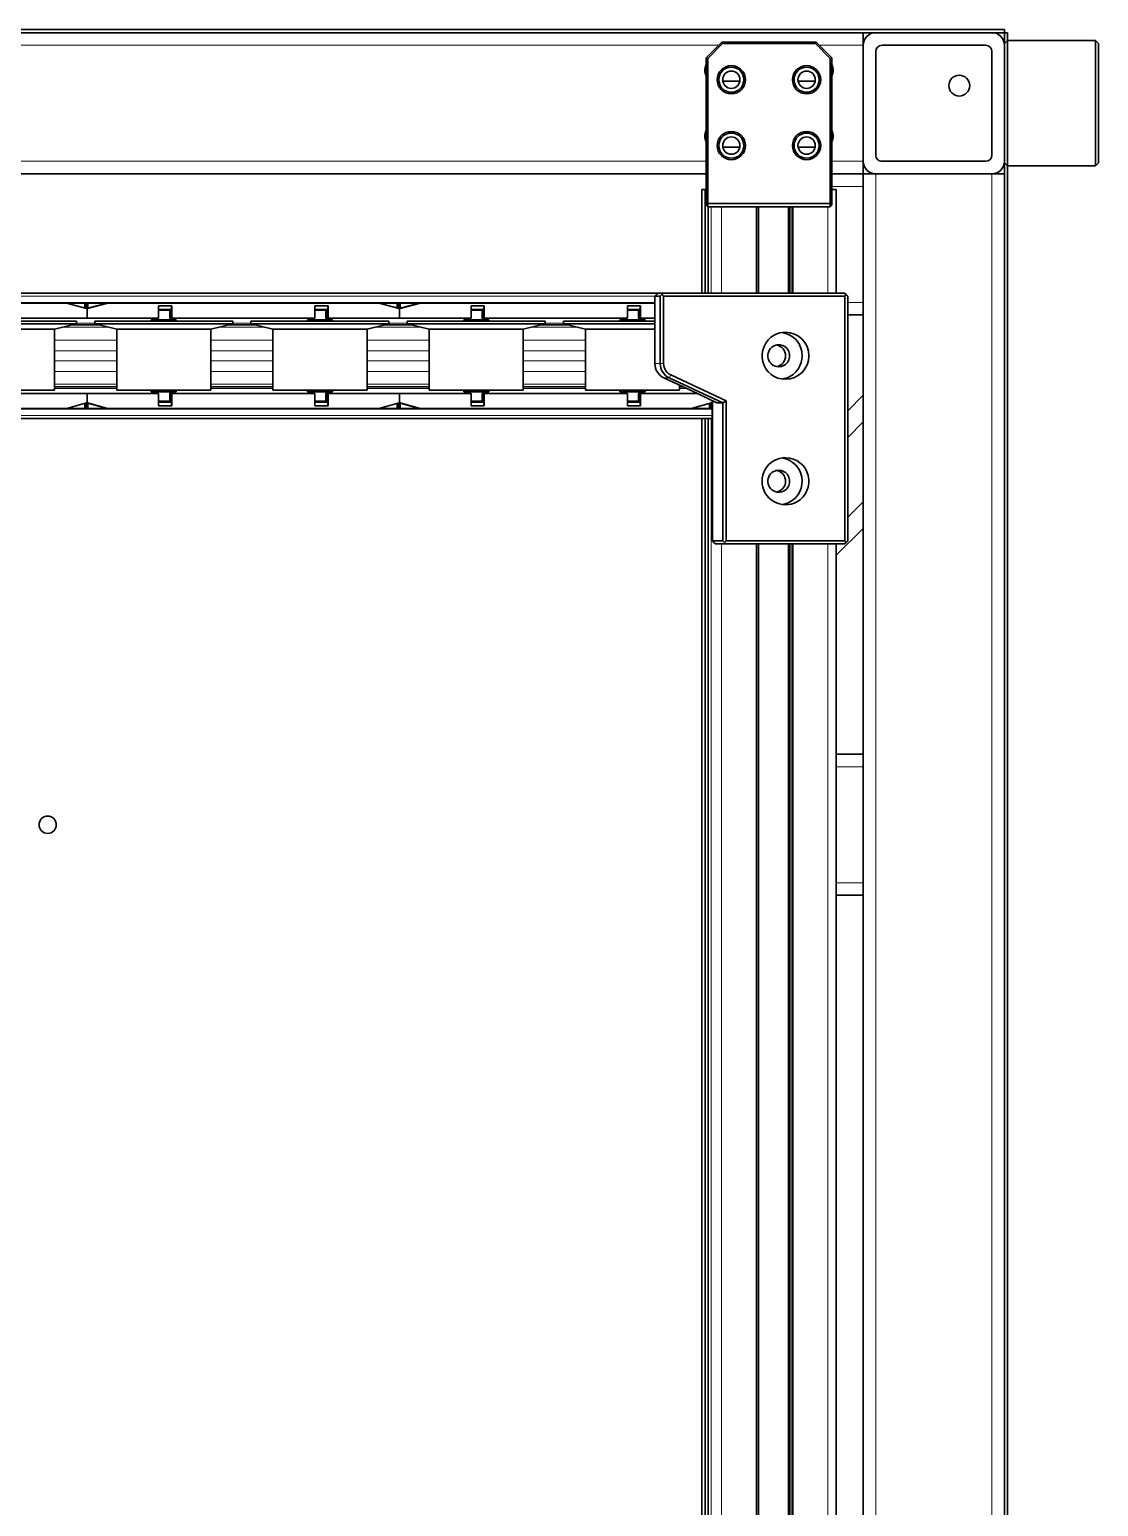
# Model space of a CAD drawing. Header units: inches. Extents: x 185496 to 352137, y 107182 to 179410.
# Drawn here: x 238187 to 238527.8, y 167545 to 168015.8 of the extents above; entities that cross this region are included whole.
import ezdxf

# ---------------------------------------------------------------- set-up
doc = ezdxf.new("R2010")
doc.units = ezdxf.units.IN
doc.header["$MEASUREMENT"] = 0

# ---------------------------------------------------------------- blocks, each defined once
blk = doc.blocks.new('liaojia')
at = {"color": 7, "lineweight": 35, "ltscale": 0.003536}
for p, q in [((799088.77, -279324.72), (799089.77, -279323.72)), ((799128.77, -279324.72), (799127.77, -279323.72)), ((799088.77, -279352.72), (799089.77, -279353.72)), ((799128.77, -279352.72), (799127.77, -279353.72))]:
    blk.add_line(p, q, dxfattribs=at)
at = {"color": 7, "lineweight": 35, "ltscale": 0.1}
for p, q in [((799128.77, -279324.72), (799088.77, -279324.72)), ((799128.77, -279352.72), (799088.77, -279352.72))]:
    blk.add_line(p, q, dxfattribs=at)
at = {"color": 7, "lineweight": 35, "ltscale": 0.07}
for p, q in [((799088.77, -279352.72), (799088.77, -279324.72)), ((799128.77, -279352.72), (799128.77, -279324.72))]:
    blk.add_line(p, q, dxfattribs=at)
at = {"color": 7, "lineweight": 35, "ltscale": 0.095}
blk.add_line((799127.77, -279323.72), (799089.77, -279323.72), dxfattribs=at)
at = {"color": 7, "lineweight": 35, "ltscale": 0.0025}
for p, q in [((799085.27, -279353.72), (799086.27, -279353.72)), ((799086.27, -279352.72), (799086.27, -279353.72)), ((799141.77, -279409.27), (799140.77, -279409.27)), ((799141.77, -279448.27), (799140.77, -279448.27))]:
    blk.add_line(p, q, dxfattribs=at)
at = {"color": 7, "lineweight": 35}
for p, q in [((799085.27, -280753.72), (799085.27, -279353.72)), ((799086.27, -280753.72), (799086.27, -279353.72)), ((800143.78, -279352.72), (799128.77, -279352.72)), ((800141.27, -279353.72), (799131.27, -279353.72)), ((800141.27, -279398.72), (799131.27, -279398.72)), ((799249.27, -279407.31), (800023.27, -279407.31)), ((800023.27, -279421.2), (799249.27, -279421.2)), ((800023.27, -279421.33), (799249.27, -279421.33)), ((800023.27, -279422.13), (799249.27, -279422.13)), ((800023.27, -279422.52), (799249.27, -279422.52)), ((800023.27, -279432.09), (799249.27, -279432.09)), ((800023.27, -279432.76), (799249.27, -279432.76)), ((799131.27, -280708.72), (799131.27, -279448.77)), ((799169.27, -280642.43), (799169.27, -279446.99)), ((799169.27, -280642.59), (799169.27, -279449.31)), ((799209.27, -280642.43), (799209.27, -279446.99)), ((799565.87, -279448.14), (799209.27, -279448.14)), ((799565.87, -279449.15), (799209.27, -279449.15)), ((799209.27, -279450.14), (799565.87, -279450.14)), ((799172.47, -280642.36), (799172.47, -279465.13))]:
    blk.add_line(p, q, dxfattribs=at)
at = {"color": 7, "lineweight": 35, "ltscale": 0.006253}
blk.add_line((799088.78, -279352.72), (799086.27, -279352.72), dxfattribs=at)
at = {"color": 7, "lineweight": 35, "ltscale": 0.008751}
for p, q in [((799089.77, -279353.72), (799086.27, -279353.72)), ((799131.28, -279353.72), (799127.77, -279353.72))]:
    blk.add_line(p, q, dxfattribs=at)
at = {"color": 7, "lineweight": 35, "ltscale": 0.001222}
for p, q in [((799090.26, -279353.72), (799089.77, -279353.72)), ((799127.77, -279353.72), (799127.29, -279353.72))]:
    blk.add_line(p, q, dxfattribs=at)
at = {"color": 7, "lineweight": 35, "ltscale": 0.0925}
for p, q in [((799090.27, -279353.72), (799127.27, -279353.72)), ((799086.27, -279394.72), (799086.27, -279357.72)), ((799131.27, -279357.72), (799131.27, -279394.72)), ((799127.27, -279398.72), (799090.27, -279398.72)), ((799127.27, -279398.72), (799090.27, -279398.72))]:
    blk.add_line(p, q, dxfattribs=at)
at = {"color": 7, "lineweight": 35, "ltscale": 0.01}
for p, q in [((799131.27, -279353.72), (799131.27, -279357.72)), ((799131.27, -279394.72), (799131.27, -279398.72)), ((799090.27, -279398.72), (799086.27, -279398.72)), ((799131.27, -279398.72), (799127.27, -279398.72))]:
    blk.add_line(p, q, dxfattribs=at)
at = {"color": 7, "lineweight": 35, "ltscale": 0.0825}
for p, q in [((799090.27, -279392.72), (799090.27, -279359.72)), ((799092.27, -279357.72), (799125.27, -279357.72)), ((799127.27, -279359.72), (799127.27, -279392.72)), ((799125.27, -279394.72), (799092.27, -279394.72)), ((799136.27, -279407.31), (799169.27, -279407.31)), ((799169.27, -279449.15), (799136.27, -279449.15)), ((799136.27, -279450.14), (799169.27, -279450.14))]:
    blk.add_line(p, q, dxfattribs=at)
at = {"color": 7, "lineweight": 35, "ltscale": 0.002228}
blk.add_line((799091.21, -279358.03), (799090.58, -279358.66), dxfattribs=at)
at = {"color": 7, "lineweight": 35, "ltscale": 0.000317574}
blk.add_line((799131.27, -279356.72), (799131.15, -279356.72), dxfattribs=at)
at = {"color": 7, "lineweight": 13}
for p, q in [((800141.27, -279357.72), (799131.27, -279357.72)), ((800141.27, -279394.72), (799131.27, -279394.72)), ((800023.27, -279410.05), (799249.27, -279410.05)), ((799090.27, -280708.72), (799090.27, -279444.77)), ((800023.27, -279443.92), (799249.27, -279443.92)), ((799127.27, -280708.72), (799127.27, -279448.77)), ((799206.27, -280642.34), (799206.27, -279446.91)), ((799208.27, -280642.34), (799208.27, -279446.91)), ((799565.87, -279447.17), (799209.27, -279447.17)), ((799565.87, -279450.13), (799209.27, -279450.13)), ((799170.27, -280642.34), (799170.27, -279465.13)), ((799172.27, -280642.34), (799172.27, -279465.13))]:
    blk.add_line(p, q, dxfattribs=at)
at = {"color": 7, "lineweight": 35, "ltscale": 0.000317383}
blk.add_line((799089.27, -279398.6), (799089.27, -279398.72), dxfattribs=at)
at = {"color": 7, "lineweight": 13, "ltscale": 0.035106}
blk.add_line((799090.27, -279412.77), (799090.27, -279398.72), dxfattribs=at)
at = {"color": 7, "lineweight": 13, "ltscale": 0.025106}
blk.add_line((799127.27, -279408.77), (799127.27, -279398.72), dxfattribs=at)
at = {"color": 7, "lineweight": 35, "ltscale": 0.025106}
blk.add_line((799131.27, -279408.77), (799131.27, -279398.72), dxfattribs=at)
at = {"color": 7, "lineweight": 13, "ltscale": 0.025}
blk.add_line((799135.27, -279408.72), (799135.27, -279398.72), dxfattribs=at)
at = {"color": 7, "lineweight": 13, "ltscale": 0.012331}
blk.add_line((799172.27, -279403.66), (799172.27, -279398.72), dxfattribs=at)
at = {"color": 7, "lineweight": 35, "ltscale": 0.012331}
blk.add_line((799176.27, -279403.66), (799176.27, -279398.72), dxfattribs=at)
at = {"color": 7, "lineweight": 35, "ltscale": 0.01744}
blk.add_line((799201.85, -279398.72), (799206.78, -279403.66), dxfattribs=at)
at = {"color": 7, "lineweight": 13, "ltscale": 0.01744}
for p, q in [((799210.33, -279398.72), (799215.27, -279403.66)), ((799235.79, -279398.72), (799240.72, -279403.66))]:
    blk.add_line(p, q, dxfattribs=at)
at = {"color": 7, "lineweight": 35, "ltscale": 0.030341}
blk.add_line((799244.28, -279398.72), (799252.86, -279407.31), dxfattribs=at)
at = {"color": 7, "lineweight": 35, "ltscale": 0.021455}
for p, q in [((799316.27, -279407.31), (799316.27, -279398.72)), ((799361.27, -279407.31), (799361.27, -279398.72))]:
    blk.add_line(p, q, dxfattribs=at)
at = {"color": 7, "lineweight": 13, "ltscale": 0.021455}
for p, q in [((799320.27, -279407.31), (799320.27, -279398.72)), ((799357.27, -279407.31), (799357.27, -279398.72))]:
    blk.add_line(p, q, dxfattribs=at)
at = {"color": 7, "lineweight": 35, "ltscale": 0.003648}
blk.add_line((799136.27, -279408.77), (799136.27, -279407.31), dxfattribs=at)
at = {"color": 7, "lineweight": 35, "ltscale": 0.001843}
for p, q in [((799169.77, -279404.11), (799169.27, -279404.65)), ((799248.77, -279404.11), (799249.27, -279404.65)), ((799248.77, -279442.96), (799248.27, -279442.42)), ((799248.77, -279442.96), (799248.27, -279443.51)), ((799248.77, -279446.36), (799249.27, -279445.82)), ((799169.77, -279464.67), (799169.27, -279464.13)), ((799169.77, -279462.89), (799170.27, -279462.35)), ((799169.77, -279462.89), (799170.27, -279463.43))]:
    blk.add_line(p, q, dxfattribs=at)
at = {"color": 7, "lineweight": 35, "ltscale": 0.144448}
for p, q in [((799169.27, -279462.43), (799169.27, -279404.65)), ((799170.27, -279462.35), (799170.27, -279404.57))]:
    blk.add_line(p, q, dxfattribs=at)
at = {"color": 7, "lineweight": 35, "ltscale": 0.001689}
for p, q in [((799169.77, -279404.11), (799170.27, -279403.66)), ((799169.77, -279404.11), (799170.27, -279404.57)), ((799248.77, -279404.11), (799248.27, -279403.66)), ((799248.77, -279404.11), (799248.27, -279404.57)), ((799248.77, -279442.96), (799249.27, -279442.51)), ((799248.77, -279446.36), (799248.27, -279446.82)), ((799169.77, -279462.89), (799169.27, -279462.43)), ((799169.77, -279464.67), (799170.27, -279465.13))]:
    blk.add_line(p, q, dxfattribs=at)
at = {"color": 7, "lineweight": 35, "ltscale": 0.195}
for p, q in [((799170.27, -279403.66), (799248.27, -279403.66)), ((799170.27, -279404.57), (799248.27, -279404.57))]:
    blk.add_line(p, q, dxfattribs=at)
at = {"color": 7, "lineweight": 35, "ltscale": 0.094638}
for p, q in [((799248.27, -279404.57), (799248.27, -279442.42)), ((799249.27, -279404.65), (799249.27, -279442.51))]:
    blk.add_line(p, q, dxfattribs=at)
at = {"color": 7, "lineweight": 35, "ltscale": 0.017678}
for p, q in [((799094.27, -279408.77), (799089.27, -279413.77)), ((799089.27, -279443.77), (799094.27, -279448.77))]:
    blk.add_line(p, q, dxfattribs=at)
at = {"color": 7, "lineweight": 35, "ltscale": 0.016642}
for p, q in [((799094.48, -279409.27), (799089.77, -279413.97)), ((799089.77, -279443.56), (799094.48, -279448.27))]:
    blk.add_line(p, q, dxfattribs=at)
at = {"color": 7, "lineweight": 35, "ltscale": 0.115732}
for p, q in [((799140.57, -279408.77), (799094.27, -279408.77)), ((799140.77, -279409.27), (799094.48, -279409.27)), ((799140.57, -279448.77), (799094.27, -279448.77)), ((799140.77, -279448.27), (799094.48, -279448.27))]:
    blk.add_line(p, q, dxfattribs=at)
at = {"color": 7, "lineweight": 35, "ltscale": 0.001353}
for p, q in [((799094.27, -279408.77), (799094.48, -279409.27)), ((799140.57, -279408.77), (799140.77, -279409.27)), ((799089.27, -279413.77), (799089.77, -279413.97)), ((799089.27, -279443.77), (799089.77, -279443.56)), ((799094.27, -279448.77), (799094.48, -279448.27)), ((799140.57, -279448.77), (799140.77, -279448.27))]:
    blk.add_line(p, q, dxfattribs=at)
at = {"color": 7, "lineweight": 35, "ltscale": 0.005583}
blk.add_line((799121.01, -279408.72), (799118.77, -279408.72), dxfattribs=at)
at = {"color": 7, "lineweight": 35, "ltscale": 0.012497}
blk.add_line((799136.27, -279408.72), (799131.28, -279408.72), dxfattribs=at)
at = {"color": 7, "lineweight": 35, "ltscale": 0.001768}
for p, q in [((799141.27, -279408.77), (799140.57, -279408.77)), ((799141.27, -279408.77), (799141.77, -279409.27)), ((799141.27, -279448.77), (799140.57, -279448.77)), ((799141.27, -279448.77), (799141.77, -279448.27))]:
    blk.add_line(p, q, dxfattribs=at)
at = {"color": 7, "lineweight": 35, "ltscale": 0.0975}
for p, q in [((799140.77, -279448.27), (799140.77, -279409.27)), ((799141.77, -279448.27), (799141.77, -279409.27))]:
    blk.add_line(p, q, dxfattribs=at)
at = {"color": 7, "lineweight": 13, "ltscale": 0.06875}
for p, q in [((799169.27, -279410.05), (799141.77, -279410.05)), ((799169.27, -279443.92), (799141.77, -279443.92)), ((799169.27, -279447.17), (799141.77, -279447.17))]:
    blk.add_line(p, q, dxfattribs=at)
at = {"color": 7, "lineweight": 35, "ltscale": 0.075}
blk.add_line((799089.27, -279443.77), (799089.27, -279413.77), dxfattribs=at)
at = {"color": 7, "lineweight": 35, "ltscale": 0.073964}
blk.add_line((799089.77, -279443.56), (799089.77, -279413.97), dxfattribs=at)
at = {"color": 7, "lineweight": 35, "ltscale": 0.013521}
for p, q in [((799101.77, -279414.06), (799101.77, -279419.47)), ((799122.77, -279414.06), (799122.77, -279419.47)), ((799101.77, -279438.06), (799101.77, -279443.47)), ((799122.77, -279438.06), (799122.77, -279443.47))]:
    blk.add_line(p, q, dxfattribs=at)
at = {"color": 7, "lineweight": 35, "ltscale": 0.06875}
for p, q in [((799169.27, -279421.2), (799141.77, -279421.2)), ((799169.27, -279421.33), (799141.77, -279421.33)), ((799169.27, -279422.13), (799141.77, -279422.13)), ((799169.27, -279422.52), (799141.77, -279422.52)), ((799169.27, -279432.09), (799141.77, -279432.09)), ((799169.27, -279432.76), (799141.77, -279432.76)), ((799169.27, -279448.14), (799141.77, -279448.14))]:
    blk.add_line(p, q, dxfattribs=at)
at = {"color": 7, "lineweight": 35, "ltscale": 0.048646}
blk.add_line((799203.64, -279442.42), (799195.39, -279460.05), dxfattribs=at)
at = {"color": 7, "lineweight": 35, "ltscale": 0.047058}
blk.add_line((799204.27, -279443.51), (799196.29, -279460.55), dxfattribs=at)
at = {"color": 7, "lineweight": 35, "ltscale": 0.003142}
blk.add_line((799204.27, -279443.51), (799203.64, -279442.42), dxfattribs=at)
at = {"color": 7, "lineweight": 35, "ltscale": 0.111593}
blk.add_line((799248.27, -279442.42), (799203.64, -279442.42), dxfattribs=at)
at = {"color": 7, "lineweight": 35, "ltscale": 0.004749}
blk.add_line((799204.27, -279445.41), (799204.27, -279443.51), dxfattribs=at)
at = {"color": 7, "lineweight": 35, "ltscale": 0.11}
blk.add_line((799248.27, -279443.51), (799204.27, -279443.51), dxfattribs=at)
at = {"color": 7, "lineweight": 35, "ltscale": 0.00828}
for p, q in [((799248.27, -279446.82), (799248.27, -279443.51)), ((799249.27, -279445.82), (799249.27, -279442.51))]:
    blk.add_line(p, q, dxfattribs=at)
at = {"color": 7, "lineweight": 35, "ltscale": 0.000967789}
blk.add_line((799136.27, -279449.15), (799136.27, -279448.77), dxfattribs=at)
at = {"color": 7, "lineweight": 35, "ltscale": 0.002441}
blk.add_line((799136.27, -279450.13), (799136.27, -279449.15), dxfattribs=at)
at = {"color": 7, "lineweight": 13, "ltscale": 0.0825}
blk.add_line((799169.27, -279450.13), (799136.27, -279450.13), dxfattribs=at)
at = {"color": 7, "lineweight": 35, "ltscale": 2.86102e-05}
blk.add_line((799136.27, -279450.14), (799136.27, -279450.13), dxfattribs=at)
at = {"color": 7, "lineweight": 35, "ltscale": 0.001505}
blk.add_line((799204.12, -279446.91), (799203.52, -279446.91), dxfattribs=at)
at = {"color": 7, "lineweight": 35, "ltscale": 0.111776}
blk.add_line((799248.27, -279446.82), (799203.56, -279446.82), dxfattribs=at)
at = {"color": 7, "lineweight": 35, "ltscale": 0.015631}
for p, q in [((799205.94, -279453.1), (799204.31, -279447.06)), ((799172.61, -279540.34), (799174.23, -279546.38)), ((799204.31, -279546.38), (799205.94, -279540.34)), ((799174.23, -279546.68), (799172.61, -279552.71)), ((799205.94, -279552.71), (799204.31, -279546.68)), ((799172.61, -279639.96), (799174.23, -279646)), ((799204.31, -279646), (799205.94, -279639.96))]:
    blk.add_line(p, q, dxfattribs=at)
at = {"color": 7, "lineweight": 13, "ltscale": 0.004327}
blk.add_line((799206.07, -279447.17), (799204.34, -279447.17), dxfattribs=at)
at = {"color": 7, "lineweight": 35, "ltscale": 0.003631}
for p, q in [((799204.42, -279447.46), (799205.87, -279447.46)), ((799174.13, -279547.08), (799172.67, -279547.08)), ((799172.67, -279547.08), (799174.13, -279547.08)), ((799205.87, -279547.08), (799204.42, -279547.08)), ((799204.42, -279547.08), (799205.87, -279547.08)), ((799174.13, -279646.7), (799172.67, -279646.7)), ((799172.67, -279646.7), (799174.13, -279646.7)), ((799205.87, -279646.7), (799204.42, -279646.7)), ((799204.42, -279646.7), (799205.87, -279646.7))]:
    blk.add_line(p, q, dxfattribs=at)
at = {"color": 7, "lineweight": 35, "ltscale": 0.003818}
for p, q in [((799206.01, -279447.68), (799204.48, -279447.68)), ((799174.07, -279547.3), (799172.54, -279547.3)), ((799206.01, -279547.3), (799204.48, -279547.3)), ((799174.07, -279646.92), (799172.54, -279646.92)), ((799206.01, -279646.92), (799204.48, -279646.92))]:
    blk.add_line(p, q, dxfattribs=at)
at = {"color": 7, "lineweight": 35, "ltscale": 0.000567285}
blk.add_line((799205.87, -279447.46), (799205.93, -279447.68), dxfattribs=at)
at = {"color": 7, "lineweight": 35, "ltscale": 0.000635622}
for p, q in [((799206.01, -279447.68), (799206.07, -279447.92)), ((799206.07, -279546.06), (799206.01, -279546.3)), ((799206.07, -279645.68), (799206.01, -279645.92)), ((799206.01, -279646.92), (799206.07, -279647.16))]:
    blk.add_line(p, q, dxfattribs=at)
at = {"color": 7, "lineweight": 35, "ltscale": 3.12805e-05}
blk.add_line((799206.07, -279447.88), (799206.06, -279447.88), dxfattribs=at)
at = {"color": 7, "lineweight": 35, "ltscale": 0.018009}
blk.add_line((799206.07, -279454.13), (799206.07, -279446.92), dxfattribs=at)
at = {"color": 7, "lineweight": 35, "ltscale": 0.005}
blk.add_line((799208.27, -279446.91), (799206.27, -279446.91), dxfattribs=at)
at = {"color": 7, "lineweight": 35, "ltscale": 0.029397}
blk.add_line((799196.29, -279462.25), (799201.28, -279451.6), dxfattribs=at)
at = {"color": 7, "lineweight": 13, "ltscale": 0.00565}
blk.add_line((799199.67, -279457.29), (799199.67, -279455.03), dxfattribs=at)
at = {"color": 7, "lineweight": 35, "ltscale": 0.045278}
blk.add_line((799201.27, -279469.72), (799201.27, -279451.61), dxfattribs=at)
at = {"color": 7, "lineweight": 35, "ltscale": 0.212965}
for p, q in [((799206.07, -279539.31), (799206.07, -279454.13)), ((799172.47, -279553.75), (799172.47, -279638.93)), ((799206.07, -279638.93), (799206.07, -279553.75)), ((799172.47, -279653.37), (799172.47, -279738.55)), ((799206.07, -279738.55), (799206.07, -279653.37))]:
    blk.add_line(p, q, dxfattribs=at)
at = {"color": 7, "lineweight": 35, "ltscale": 0.004145}
blk.add_line((799198.62, -279457.29), (799200.27, -279457.29), dxfattribs=at)
at = {"color": 7, "lineweight": 35, "ltscale": 0.00298}
blk.add_line((799199.17, -279457.29), (799199.17, -279456.1), dxfattribs=at)
at = {"color": 7, "lineweight": 35, "ltscale": 0.034232}
for p, q in [((799200.27, -279457.29), (799200.27, -279470.98)), ((799180.82, -279507.1), (799180.82, -279520.79)), ((799200.27, -279507.1), (799200.27, -279520.79)), ((799180.82, -279556.91), (799180.82, -279570.6)), ((799200.27, -279556.91), (799200.27, -279570.6)), ((799180.82, -279606.72), (799180.82, -279620.41)), ((799200.27, -279606.72), (799200.27, -279620.41)), ((799180.82, -279656.53), (799180.82, -279670.22)), ((799200.27, -279656.53), (799200.27, -279670.22))]:
    blk.add_line(p, q, dxfattribs=at)
at = {"color": 7, "lineweight": 35, "ltscale": 0.00424}
for p, q in [((799169.27, -279464.13), (799169.27, -279462.43)), ((799170.27, -279465.13), (799170.27, -279463.43))]:
    blk.add_line(p, q, dxfattribs=at)
at = {"color": 7, "lineweight": 35, "ltscale": 0.053721}
for p, q in [((799191.76, -279462.35), (799170.27, -279462.35)), ((799191.76, -279463.43), (799170.27, -279463.43)), ((799170.27, -279465.13), (799191.76, -279465.13))]:
    blk.add_line(p, q, dxfattribs=at)
at = {"color": 7, "lineweight": 13, "ltscale": 0.002708}
blk.add_line((799191.76, -279463.43), (799191.76, -279462.35), dxfattribs=at)
at = {"color": 7, "lineweight": 13, "ltscale": 0.00424}
for p, q in [((799191.76, -279465.13), (799191.76, -279463.43)), ((799196.29, -279462.25), (799196.29, -279460.55))]:
    blk.add_line(p, q, dxfattribs=at)
at = {"color": 7, "lineweight": 13, "ltscale": 0.002598}
blk.add_line((799196.29, -279460.55), (799195.39, -279460.05), dxfattribs=at)
at = {"color": 7, "lineweight": 35, "ltscale": 0.185466}
blk.add_line((799172.47, -279465.13), (799172.47, -279539.31), dxfattribs=at)
at = {"color": 7, "lineweight": 35, "ltscale": 0.011491}
blk.add_line((799177.27, -279465.13), (799177.27, -279469.72), dxfattribs=at)
at = {"color": 7, "lineweight": 35, "ltscale": 0.009128}
for p, q in [((799177.77, -279468.29), (799177.77, -279471.94)), ((799200.77, -279471.94), (799200.77, -279468.29)), ((799177.77, -279521.75), (799177.77, -279518.1)), ((799200.77, -279518.1), (799200.77, -279521.75)), ((799177.77, -279567.91), (799177.77, -279571.56)), ((799200.77, -279571.56), (799200.77, -279567.91))]:
    blk.add_line(p, q, dxfattribs=at)
at = {"color": 7, "lineweight": 35, "ltscale": 0.00125}
for p, q in [((799177.77, -279468.29), (799178.27, -279468.29)), ((799200.27, -279468.29), (799200.77, -279468.29)), ((799177.27, -279470.29), (799177.77, -279470.29)), ((799200.77, -279470.29), (799201.27, -279470.29)), ((799177.27, -279474.29), (799177.77, -279474.29)), ((799177.77, -279476.29), (799178.27, -279476.29)), ((799200.27, -279476.29), (799200.77, -279476.29)), ((799200.77, -279474.29), (799201.27, -279474.29)), ((799177.27, -279520.1), (799177.77, -279520.1)), ((799177.77, -279518.1), (799178.27, -279518.1)), ((799200.27, -279518.1), (799200.77, -279518.1)), ((799200.77, -279520.1), (799201.27, -279520.1)), ((799177.27, -279524.1), (799177.77, -279524.1)), ((799200.77, -279524.1), (799201.27, -279524.1)), ((799177.77, -279526.1), (799178.27, -279526.1)), ((799200.27, -279526.1), (799200.77, -279526.1)), ((799177.77, -279567.91), (799178.27, -279567.91)), ((799200.27, -279567.91), (799200.77, -279567.91)), ((799177.27, -279569.91), (799177.77, -279569.91)), ((799200.77, -279569.91), (799201.27, -279569.91)), ((799177.27, -279573.91), (799177.77, -279573.91)), ((799177.77, -279575.91), (799178.27, -279575.91)), ((799200.27, -279575.91), (799200.77, -279575.91)), ((799200.77, -279573.91), (799201.27, -279573.91)), ((799177.27, -279619.72), (799177.77, -279619.72)), ((799177.77, -279617.72), (799178.27, -279617.72)), ((799200.27, -279617.72), (799200.77, -279617.72)), ((799200.77, -279619.72), (799201.27, -279619.72)), ((799177.27, -279623.72), (799177.77, -279623.72)), ((799200.77, -279623.72), (799201.27, -279623.72)), ((799177.77, -279625.72), (799178.27, -279625.72)), ((799200.27, -279625.72), (799200.77, -279625.72))]:
    blk.add_line(p, q, dxfattribs=at)
at = {"color": 7, "lineweight": 35, "ltscale": 0.013115}
for p, q in [((799178.27, -279465.13), (799178.27, -279470.37)), ((799179.07, -279465.13), (799179.07, -279470.37))]:
    blk.add_line(p, q, dxfattribs=at)
at = {"color": 7, "lineweight": 35, "ltscale": 0.01464}
blk.add_line((799180.82, -279465.13), (799180.82, -279470.98), dxfattribs=at)
at = {"color": 7, "lineweight": 35, "ltscale": 0.01046}
for p, q in [((799173.31, -279473.91), (799173.31, -279469.72)), ((799205.24, -279469.72), (799205.24, -279473.91)), ((799173.31, -279523.72), (799173.31, -279519.53)), ((799205.24, -279519.53), (799205.24, -279523.72)), ((799173.31, -279573.53), (799173.31, -279569.34)), ((799205.24, -279569.34), (799205.24, -279573.53)), ((799173.31, -279623.34), (799173.31, -279619.15)), ((799205.24, -279619.15), (799205.24, -279623.34))]:
    blk.add_line(p, q, dxfattribs=at)
at = {"color": 7, "lineweight": 35, "ltscale": 0.009914}
for p, q in [((799173.31, -279469.72), (799177.27, -279469.72)), ((799177.27, -279473.91), (799173.31, -279473.91)), ((799201.27, -279469.72), (799205.24, -279469.72)), ((799205.24, -279473.91), (799201.27, -279473.91)), ((799173.31, -279519.53), (799177.27, -279519.53)), ((799201.27, -279519.53), (799205.24, -279519.53)), ((799177.27, -279523.72), (799173.31, -279523.72)), ((799205.24, -279523.72), (799201.27, -279523.72)), ((799173.31, -279569.34), (799177.27, -279569.34)), ((799201.27, -279569.34), (799205.24, -279569.34)), ((799177.27, -279573.53), (799173.31, -279573.53)), ((799205.24, -279573.53), (799201.27, -279573.53)), ((799173.31, -279619.15), (799177.27, -279619.15)), ((799201.27, -279619.15), (799205.24, -279619.15)), ((799177.27, -279623.34), (799173.31, -279623.34)), ((799205.24, -279623.34), (799201.27, -279623.34))]:
    blk.add_line(p, q, dxfattribs=at)
at = {"color": 7, "lineweight": 35, "ltscale": 0.002965}
for p, q in [((799174.47, -279469.94), (799173.31, -279469.72)), ((799205.24, -279469.72), (799204.07, -279469.94)), ((799174.47, -279519.75), (799173.31, -279519.53)), ((799205.24, -279519.53), (799204.07, -279519.75)), ((799174.47, -279569.56), (799173.31, -279569.34)), ((799205.24, -279569.34), (799204.07, -279569.56)), ((799174.47, -279619.37), (799173.31, -279619.15)), ((799205.24, -279619.15), (799204.07, -279619.37))]:
    blk.add_line(p, q, dxfattribs=at)
at = {"color": 7, "lineweight": 35, "ltscale": 0.007}
for p, q in [((799174.47, -279469.94), (799177.27, -279469.94)), ((799204.07, -279469.94), (799201.27, -279469.94)), ((799174.47, -279519.75), (799177.27, -279519.75)), ((799201.27, -279519.75), (799204.07, -279519.75)), ((799174.47, -279569.56), (799177.27, -279569.56)), ((799204.07, -279569.56), (799201.27, -279569.56)), ((799174.47, -279619.37), (799177.27, -279619.37)), ((799201.27, -279619.37), (799204.07, -279619.37))]:
    blk.add_line(p, q, dxfattribs=at)
at = {"color": 7, "lineweight": 35, "ltscale": 0.009915}
for p, q in [((799174.47, -279473.91), (799174.47, -279469.94)), ((799204.07, -279469.94), (799204.07, -279473.91)), ((799174.47, -279519.75), (799174.47, -279523.72)), ((799204.07, -279523.72), (799204.07, -279519.75)), ((799174.47, -279573.53), (799174.47, -279569.56)), ((799204.07, -279569.56), (799204.07, -279573.53))]:
    blk.add_line(p, q, dxfattribs=at)
at = {"color": 7, "lineweight": 35, "ltscale": 0.000749969}
for p, q in [((799174.47, -279470.4), (799174.77, -279470.4)), ((799203.77, -279470.4), (799204.07, -279470.4)), ((799174.77, -279520.21), (799174.47, -279520.21)), ((799204.07, -279520.21), (799203.77, -279520.21)), ((799174.47, -279570.02), (799174.77, -279570.02)), ((799203.77, -279570.02), (799204.07, -279570.02)), ((799174.77, -279619.83), (799174.47, -279619.83)), ((799204.07, -279619.83), (799203.77, -279619.83))]:
    blk.add_line(p, q, dxfattribs=at)
at = {"color": 7, "lineweight": 35, "ltscale": 0.00625}
for p, q in [((799177.27, -279470.4), (799174.77, -279470.4)), ((799203.77, -279470.4), (799201.27, -279470.4)), ((799177.27, -279520.21), (799174.77, -279520.21)), ((799203.77, -279520.21), (799201.27, -279520.21)), ((799177.27, -279570.02), (799174.77, -279570.02)), ((799203.77, -279570.02), (799201.27, -279570.02)), ((799177.27, -279619.83), (799174.77, -279619.83)), ((799203.77, -279619.83), (799201.27, -279619.83))]:
    blk.add_line(p, q, dxfattribs=at)
at = {"color": 7, "lineweight": 35, "ltscale": 0.004289}
for p, q in [((799174.77, -279472.12), (799174.77, -279470.4)), ((799203.77, -279470.4), (799203.77, -279472.12)), ((799174.77, -279521.93), (799174.77, -279520.21)), ((799203.77, -279520.21), (799203.77, -279521.93)), ((799174.77, -279571.73), (799174.77, -279570.02)), ((799203.77, -279570.02), (799203.77, -279571.73)), ((799174.77, -279621.54), (799174.77, -279619.83)), ((799203.77, -279619.83), (799203.77, -279621.54))]:
    blk.add_line(p, q, dxfattribs=at)
at = {"color": 7, "lineweight": 35, "ltscale": 0.004478}
for p, q in [((799174.77, -279473.91), (799174.77, -279472.12)), ((799203.77, -279472.12), (799203.77, -279473.91)), ((799174.77, -279523.72), (799174.77, -279521.93)), ((799203.77, -279521.93), (799203.77, -279523.72)), ((799174.77, -279573.53), (799174.77, -279571.73)), ((799203.77, -279571.73), (799203.77, -279573.53)), ((799174.77, -279623.34), (799174.77, -279621.54)), ((799203.77, -279621.54), (799203.77, -279623.34))]:
    blk.add_line(p, q, dxfattribs=at)
at = {"color": 7, "lineweight": 35, "ltscale": 0.00055542}
for p, q in [((799177.27, -279469.72), (799177.27, -279469.94)), ((799201.27, -279469.94), (799201.27, -279469.72)), ((799177.27, -279519.53), (799177.27, -279519.75)), ((799201.27, -279519.75), (799201.27, -279519.53)), ((799177.27, -279569.34), (799177.27, -279569.56)), ((799201.27, -279569.56), (799201.27, -279569.34)), ((799177.27, -279619.15), (799177.27, -279619.37)), ((799201.27, -279619.37), (799201.27, -279619.15))]:
    blk.add_line(p, q, dxfattribs=at)
at = {"color": 7, "lineweight": 35, "ltscale": 0.001138}
for p, q in [((799177.27, -279469.94), (799177.27, -279470.4)), ((799201.27, -279470.4), (799201.27, -279469.94)), ((799177.27, -279519.75), (799177.27, -279520.21)), ((799201.27, -279520.21), (799201.27, -279519.75)), ((799177.27, -279569.56), (799177.27, -279570.02)), ((799201.27, -279570.02), (799201.27, -279569.56)), ((799177.27, -279619.37), (799177.27, -279619.83)), ((799201.27, -279619.83), (799201.27, -279619.37))]:
    blk.add_line(p, q, dxfattribs=at)
at = {"color": 7, "lineweight": 35, "ltscale": 0.114064}
for p, q in [((799177.27, -279473.91), (799177.27, -279519.53)), ((799201.27, -279519.53), (799201.27, -279473.91)), ((799177.27, -279573.53), (799177.27, -279619.15)), ((799201.27, -279619.15), (799201.27, -279573.53))]:
    blk.add_line(p, q, dxfattribs=at)
at = {"color": 7, "lineweight": 35, "ltscale": 0.010872}
for p, q in [((799177.77, -279471.94), (799177.77, -279476.29)), ((799200.77, -279476.29), (799200.77, -279471.94)), ((799177.77, -279526.1), (799177.77, -279521.75)), ((799200.77, -279521.75), (799200.77, -279526.1)), ((799177.77, -279571.56), (799177.77, -279575.91)), ((799200.77, -279575.91), (799200.77, -279571.56)), ((799177.77, -279625.72), (799177.77, -279621.37)), ((799200.77, -279621.37), (799200.77, -279625.72))]:
    blk.add_line(p, q, dxfattribs=at)
at = {"color": 7, "lineweight": 35, "ltscale": 0.059793}
for p, q in [((799178.27, -279470.37), (799178.27, -279494.29)), ((799179.07, -279470.37), (799179.07, -279494.29)), ((799178.27, -279520.18), (799178.27, -279544.1)), ((799179.07, -279520.18), (799179.07, -279544.1)), ((799178.27, -279569.99), (799178.27, -279593.91)), ((799179.07, -279569.99), (799179.07, -279593.91)), ((799178.27, -279619.8), (799178.27, -279643.72)), ((799179.07, -279619.8), (799179.07, -279643.72))]:
    blk.add_line(p, q, dxfattribs=at)
at = {"color": 7, "lineweight": 35, "ltscale": 0.040768}
for p, q in [((799180.82, -279470.98), (799180.82, -279487.29)), ((799200.27, -279470.98), (799200.27, -279487.29)), ((799180.82, -279520.79), (799180.82, -279537.1)), ((799200.27, -279537.1), (799200.27, -279520.79)), ((799180.82, -279570.6), (799180.82, -279586.91)), ((799200.27, -279586.91), (799200.27, -279570.6)), ((799180.82, -279620.41), (799180.82, -279636.72)), ((799200.27, -279636.72), (799200.27, -279620.41))]:
    blk.add_line(p, q, dxfattribs=at)
at = {"color": 7, "lineweight": 35, "ltscale": 0.018036}
for p, q in [((799180.82, -279487.29), (799179.07, -279494.29)), ((799180.82, -279507.1), (799179.07, -279500.1)), ((799180.82, -279537.1), (799179.07, -279544.1)), ((799180.82, -279556.91), (799179.07, -279549.91)), ((799180.82, -279586.91), (799179.07, -279593.91)), ((799180.82, -279606.72), (799179.07, -279599.72)), ((799180.82, -279636.72), (799179.07, -279643.72)), ((799180.82, -279656.53), (799179.07, -279649.53))]:
    blk.add_line(p, q, dxfattribs=at)
at = {"color": 7, "lineweight": 35, "ltscale": 0.048637}
for p, q in [((799180.82, -279487.29), (799200.27, -279487.29)), ((799180.82, -279507.1), (799200.27, -279507.1)), ((799180.82, -279537.1), (799200.27, -279537.1)), ((799180.82, -279556.91), (799200.27, -279556.91)), ((799180.82, -279586.91), (799200.27, -279586.91)), ((799180.82, -279606.72), (799200.27, -279606.72)), ((799180.82, -279636.72), (799200.27, -279636.72)), ((799180.82, -279656.53), (799200.27, -279656.53))]:
    blk.add_line(p, q, dxfattribs=at)
at = {"color": 7, "lineweight": 13, "ltscale": 0.049524}
for p, q in [((799184.31, -279507.1), (799184.31, -279487.29)), ((799187.67, -279507.1), (799187.67, -279487.29)), ((799190.88, -279507.1), (799190.88, -279487.29)), ((799194.24, -279507.1), (799194.24, -279487.29)), ((799198.36, -279507.1), (799198.36, -279487.29)), ((799199.67, -279507.1), (799199.67, -279487.29)), ((799184.31, -279556.91), (799184.31, -279537.1)), ((799187.67, -279556.91), (799187.67, -279537.1)), ((799190.88, -279556.91), (799190.88, -279537.1)), ((799194.24, -279556.91), (799194.24, -279537.1)), ((799198.36, -279556.91), (799198.36, -279537.1)), ((799199.67, -279556.91), (799199.67, -279537.1)), ((799184.31, -279606.72), (799184.31, -279586.91)), ((799187.67, -279606.72), (799187.67, -279586.91)), ((799190.88, -279606.72), (799190.88, -279586.91)), ((799194.24, -279606.72), (799194.24, -279586.91)), ((799198.36, -279606.72), (799198.36, -279586.91)), ((799199.67, -279606.72), (799199.67, -279586.91)), ((799184.31, -279656.53), (799184.31, -279636.72)), ((799187.67, -279656.53), (799187.67, -279636.72)), ((799190.88, -279656.53), (799190.88, -279636.72)), ((799194.24, -279656.53), (799194.24, -279636.72)), ((799198.36, -279656.53), (799198.36, -279636.72)), ((799199.67, -279656.53), (799199.67, -279636.72))]:
    blk.add_line(p, q, dxfattribs=at)
at = {"color": 7, "lineweight": 35, "ltscale": 0.049524}
for p, q in [((799199.17, -279507.1), (799199.17, -279487.29)), ((799199.17, -279556.91), (799199.17, -279537.1)), ((799199.17, -279606.72), (799199.17, -279586.91)), ((799199.17, -279656.53), (799199.17, -279636.72))]:
    blk.add_line(p, q, dxfattribs=at)
at = {"color": 7, "lineweight": 13, "ltscale": 0.036824}
for p, q in [((799180.19, -279504.56), (799180.19, -279489.83)), ((799180.19, -279554.37), (799180.19, -279539.64)), ((799180.19, -279604.18), (799180.19, -279589.45)), ((799180.19, -279653.99), (799180.19, -279639.26))]:
    blk.add_line(p, q, dxfattribs=at)
at = {"color": 7, "lineweight": 35, "ltscale": 0.002}
for p, q in [((799178.27, -279494.29), (799179.07, -279494.29)), ((799178.27, -279500.1), (799179.07, -279500.1)), ((799178.27, -279544.1), (799179.07, -279544.1)), ((799178.27, -279549.91), (799179.07, -279549.91)), ((799178.27, -279593.91), (799179.07, -279593.91)), ((799178.27, -279599.72), (799179.07, -279599.72)), ((799178.27, -279643.72), (799179.07, -279643.72)), ((799178.27, -279649.53), (799179.07, -279649.53))]:
    blk.add_line(p, q, dxfattribs=at)
at = {"color": 7, "lineweight": 13, "ltscale": 0.014524}
for p, q in [((799178.87, -279500.1), (799178.87, -279494.29)), ((799178.87, -279549.91), (799178.87, -279544.1)), ((799178.87, -279599.72), (799178.87, -279593.91)), ((799178.87, -279649.53), (799178.87, -279643.72))]:
    blk.add_line(p, q, dxfattribs=at)
at = {"color": 7, "lineweight": 35, "ltscale": 0.02054}
for p, q in [((799179.37, -279501.3), (799179.37, -279493.09)), ((799179.37, -279551.11), (799179.37, -279542.9)), ((799179.37, -279600.92), (799179.37, -279592.71)), ((799179.37, -279650.73), (799179.37, -279642.52))]:
    blk.add_line(p, q, dxfattribs=at)
at = {"color": 7, "lineweight": 35, "ltscale": 0.050206}
for p, q in [((799178.27, -279500.1), (799178.27, -279520.18)), ((799179.07, -279500.1), (799179.07, -279520.18)), ((799178.27, -279549.91), (799178.27, -279569.99)), ((799179.07, -279549.91), (799179.07, -279569.99)), ((799178.27, -279599.72), (799178.27, -279619.8)), ((799179.07, -279599.72), (799179.07, -279619.8)), ((799178.27, -279649.53), (799178.27, -279669.61)), ((799179.07, -279649.53), (799179.07, -279669.61))]:
    blk.add_line(p, q, dxfattribs=at)
at = {"color": 7, "lineweight": 35, "ltscale": 0.057032}
for p, q in [((799177.27, -279523.72), (799177.27, -279546.53)), ((799201.27, -279546.53), (799201.27, -279523.72)), ((799177.27, -279546.53), (799177.27, -279569.34)), ((799201.27, -279569.34), (799201.27, -279546.53)), ((799177.27, -279623.34), (799177.27, -279646.15)), ((799201.27, -279646.15), (799201.27, -279623.34)), ((799177.27, -279646.15), (799177.27, -279668.96)), ((799201.27, -279668.96), (799201.27, -279646.15))]:
    blk.add_line(p, q, dxfattribs=at)
at = {"color": 7, "lineweight": 35, "ltscale": 3.43323e-05}
for p, q in [((799172.47, -279539.31), (799172.47, -279539.33)), ((799172.47, -279638.93), (799172.47, -279638.95))]:
    blk.add_line(p, q, dxfattribs=at)
at = {"color": 7, "lineweight": 35, "ltscale": 0.000675583}
for p, q in [((799206.07, -279539.58), (799206.07, -279539.31)), ((799206.07, -279639.2), (799206.07, -279638.93))]:
    blk.add_line(p, q, dxfattribs=at)
at = {"color": 7, "lineweight": 35, "ltscale": 0.03606}
blk.add_line((799206.07, -279553.75), (799206.07, -279539.32), dxfattribs=at)
at = {"color": 7, "lineweight": 13, "ltscale": 0.000675583}
for p, q in [((799172.61, -279540.61), (799172.61, -279540.34)), ((799205.94, -279540.34), (799205.94, -279540.61)), ((799172.61, -279640.23), (799172.61, -279639.96)), ((799205.94, -279639.96), (799205.94, -279640.23))]:
    blk.add_line(p, q, dxfattribs=at)
at = {"color": 7, "lineweight": 35, "ltscale": 0.014724}
for p, q in [((799174.14, -279546.3), (799172.61, -279540.61)), ((799174.14, -279645.92), (799172.61, -279640.23))]:
    blk.add_line(p, q, dxfattribs=at)
at = {"color": 7, "lineweight": 35, "ltscale": 0.014723}
for p, q in [((799205.94, -279540.61), (799204.41, -279546.3)), ((799205.94, -279640.23), (799204.41, -279645.92))]:
    blk.add_line(p, q, dxfattribs=at)
at = {"color": 7, "lineweight": 35, "ltscale": 0.000635572}
for p, q in [((799172.54, -279546.3), (799172.47, -279546.06)), ((799172.47, -279647.16), (799172.54, -279646.92))]:
    blk.add_line(p, q, dxfattribs=at)
at = {"color": 7, "lineweight": 35, "ltscale": 0.001135}
for p, q in [((799172.47, -279546.62), (799172.59, -279547.06)), ((799205.95, -279547.06), (799206.07, -279546.62)), ((799172.47, -279646.24), (799172.59, -279646.68)), ((799205.95, -279646.68), (799206.07, -279646.24))]:
    blk.add_line(p, q, dxfattribs=at)
at = {"color": 7, "lineweight": 35, "ltscale": 0.000635204}
for p, q in [((799172.47, -279547.54), (799172.54, -279547.3)), ((799172.54, -279645.92), (799172.47, -279645.68))]:
    blk.add_line(p, q, dxfattribs=at)
at = {"color": 7, "lineweight": 35, "ltscale": 0.000697327}
for p, q in [((799172.54, -279546.58), (799172.54, -279546.3)), ((799206.01, -279546.3), (799206.01, -279546.58)), ((799172.54, -279646.2), (799172.54, -279645.92)), ((799206.01, -279645.92), (799206.01, -279646.2))]:
    blk.add_line(p, q, dxfattribs=at)
at = {"color": 7, "lineweight": 35, "ltscale": 0.004}
for p, q in [((799172.54, -279546.3), (799174.14, -279546.3)), ((799204.41, -279546.3), (799206.01, -279546.3)), ((799172.54, -279645.92), (799174.14, -279645.92)), ((799204.41, -279645.92), (799206.01, -279645.92))]:
    blk.add_line(p, q, dxfattribs=at)
at = {"color": 7, "lineweight": 35, "ltscale": 0.001289}
for p, q in [((799172.67, -279547.08), (799172.54, -279546.58)), ((799206.01, -279546.58), (799205.87, -279547.08)), ((799172.67, -279646.7), (799172.54, -279646.2)), ((799206.01, -279646.2), (799205.87, -279646.7))]:
    blk.add_line(p, q, dxfattribs=at)
at = {"color": 7, "lineweight": 35, "ltscale": 0.004223}
for p, q in [((799174.23, -279546.58), (799172.54, -279546.58)), ((799206.01, -279546.58), (799204.32, -279546.58)), ((799174.23, -279646.2), (799172.54, -279646.2)), ((799206.01, -279646.2), (799204.32, -279646.2))]:
    blk.add_line(p, q, dxfattribs=at)
at = {"color": 7, "lineweight": 13, "ltscale": 0.000175858}
for p, q in [((799172.59, -279546.99), (799172.59, -279547.06)), ((799205.95, -279546.99), (799205.95, -279547.06))]:
    blk.add_line(p, q, dxfattribs=at)
at = {"color": 7, "lineweight": 35, "ltscale": 0.000494132}
for p, q in [((799172.59, -279546.99), (799172.65, -279547.18)), ((799205.9, -279547.18), (799205.95, -279546.99))]:
    blk.add_line(p, q, dxfattribs=at)
at = {"color": 7, "lineweight": 35, "ltscale": 0.000567654}
for p, q in [((799172.62, -279547.3), (799172.67, -279547.08)), ((799205.87, -279547.08), (799205.93, -279547.3)), ((799172.62, -279646.92), (799172.67, -279646.7)), ((799205.87, -279646.7), (799205.93, -279646.92))]:
    blk.add_line(p, q, dxfattribs=at)
at = {"color": 7, "lineweight": 35, "ltscale": 0.000907346}
for p, q in [((799174.23, -279546.6), (799174.14, -279546.25)), ((799174.23, -279646.22), (799174.14, -279645.87))]:
    blk.add_line(p, q, dxfattribs=at)
at = {"color": 7, "lineweight": 35, "ltscale": 0.000130844}
for p, q in [((799174.14, -279546.3), (799174.14, -279546.25)), ((799204.41, -279546.25), (799204.41, -279546.3)), ((799174.14, -279645.92), (799174.14, -279645.87)), ((799204.41, -279645.87), (799204.41, -279645.92))]:
    blk.add_line(p, q, dxfattribs=at)
at = {"color": 7, "lineweight": 13, "ltscale": 0.000544739}
for p, q in [((799174.23, -279546.38), (799174.23, -279546.6)), ((799204.31, -279546.6), (799204.31, -279546.38)), ((799174.23, -279646), (799174.23, -279646.22)), ((799204.31, -279646.22), (799204.31, -279646))]:
    blk.add_line(p, q, dxfattribs=at)
at = {"color": 7, "lineweight": 35, "ltscale": 0.007116}
for p, q in [((799174.43, -279546.53), (799177.27, -279546.53)), ((799177.27, -279546.53), (799174.43, -279546.53)), ((799201.27, -279546.53), (799204.12, -279546.53)), ((799204.12, -279546.53), (799201.27, -279546.53)), ((799174.43, -279646.15), (799177.27, -279646.15)), ((799177.27, -279646.15), (799174.43, -279646.15)), ((799201.27, -279646.15), (799204.12, -279646.15)), ((799204.12, -279646.15), (799201.27, -279646.15))]:
    blk.add_line(p, q, dxfattribs=at)
at = {"color": 7, "lineweight": 35, "ltscale": 0.000544739}
for p, q in [((799201.27, -279546.75), (799201.27, -279546.53)), ((799201.27, -279646.37), (799201.27, -279646.15))]:
    blk.add_line(p, q, dxfattribs=at)
at = {"color": 7, "lineweight": 35, "ltscale": 0.000827789}
for p, q in [((799201.27, -279547.08), (799201.27, -279546.75)), ((799201.27, -279646.7), (799201.27, -279646.37))]:
    blk.add_line(p, q, dxfattribs=at)
at = {"color": 7, "lineweight": 35, "ltscale": 0.000522995}
for p, q in [((799201.27, -279547.29), (799201.27, -279547.08)), ((799201.27, -279646.91), (799201.27, -279646.7))]:
    blk.add_line(p, q, dxfattribs=at)
at = {"color": 7, "lineweight": 35, "ltscale": 0.000907396}
for p, q in [((799204.41, -279546.25), (799204.31, -279546.6)), ((799204.41, -279645.87), (799204.31, -279646.22))]:
    blk.add_line(p, q, dxfattribs=at)
at = {"color": 7, "lineweight": 35, "ltscale": 0.000635253}
blk.add_line((799206.01, -279547.3), (799206.07, -279547.54), dxfattribs=at)
at = {"color": 7, "lineweight": 35, "ltscale": 0.009916}
for p, q in [((799174.47, -279619.37), (799174.47, -279623.34)), ((799204.07, -279623.34), (799204.07, -279619.37))]:
    blk.add_line(p, q, dxfattribs=at)
at = {"color": 7, "lineweight": 35, "ltscale": 0.009129}
for p, q in [((799177.77, -279621.37), (799177.77, -279617.72)), ((799200.77, -279617.72), (799200.77, -279621.37))]:
    blk.add_line(p, q, dxfattribs=at)
at = {"color": 7, "lineweight": 35, "ltscale": 0.036059}
blk.add_line((799206.07, -279653.37), (799206.07, -279638.94), dxfattribs=at)
at = {"color": 7, "lineweight": 13, "ltscale": 0.000175476}
for p, q in [((799172.59, -279646.61), (799172.59, -279646.68)), ((799205.95, -279646.61), (799205.95, -279646.68))]:
    blk.add_line(p, q, dxfattribs=at)
at = {"color": 7, "lineweight": 35, "ltscale": 0.000493763}
for p, q in [((799172.59, -279646.61), (799172.65, -279646.8)), ((799205.9, -279646.8), (799205.95, -279646.61))]:
    blk.add_line(p, q, dxfattribs=at)
at = {"color": 7, "lineweight": 35, "ltscale": 0.01563}
for p, q in [((799174.23, -279646.3), (799172.61, -279652.33)), ((799205.94, -279652.33), (799204.31, -279646.3))]:
    blk.add_line(p, q, dxfattribs=at)
at = {"color": 7, "lineweight": 35}
blk.add_lwpolyline([(799204.27, -279445.41), (799202.75, -279448.5), (799201.28, -279451.6)], dxfattribs=at)
for centre, radius in [((799103.15, -279368.1), 3.32), ((799101.27, -279416.77), 4.5), ((799101.27, -279416.77), 4), ((799122.27, -279416.77), 4.5), ((799122.27, -279416.77), 4), ((799101.27, -279416.77), 2.75), ((799122.27, -279416.77), 2.75), ((799101.27, -279440.77), 4.5), ((799122.27, -279440.77), 4.5), ((799101.27, -279440.77), 4), ((799101.27, -279440.77), 2.75), ((799122.27, -279440.77), 4), ((799122.27, -279440.77), 2.75), ((799338.77, -279658.72), 2.75)]:
    blk.add_circle(centre, radius, dxfattribs=at)
for centre, radius, start, end in [((799090.27, -279357.72), 4, 90, 180), ((799127.27, -279357.72), 4, 0, 90), ((799092.27, -279359.72), 2, 90, 180), ((799125.27, -279359.72), 2, 0, 90), ((799135.27, -279357.72), 4, 179.2908, 180), ((799092.27, -279392.72), 2, 180, 270), ((799125.27, -279392.72), 2, 270, 0), ((799090.27, -279394.72), 4, 180, 270), ((799127.27, -279394.72), 4, 270, 0), ((799135.27, -279394.72), 4, 180.5044, 180.7179), ((799135.27, -279394.72), 4, 269.291, 270), ((799172.27, -279394.72), 4, 270, 270.7002), ((799098.27, -279411.77), 3.5, 58.9964, 121.0036), ((799119.27, -279411.77), 3.5, 58.9964, 121.0036), ((799118.77, -279418.72), 10, 90, 95.2708), ((799098.27, -279445.77), 3.5, 238.9981, 301.0019), ((799119.27, -279445.77), 3.5, 238.9981, 301.0019), ((799172.94, -279546.97), 0.361, 195.3089, 213.3427), ((799205.61, -279546.97), 0.361, 326.6578, 344.6911), ((799172.94, -279646.59), 0.361, 195.3112, 213.3397), ((799205.61, -279646.59), 0.361, 326.6609, 344.6887)]:
    blk.add_arc(centre, radius, start, end, dxfattribs=at)
for centre, major_axis, ratio, start_param, end_param in [((799189.27, -279423.5), (-7.5, 0), 0.996195, 3.141622, 6.283214), ((799229.27, -279423.5), (-7.5, 0), 0.996195, 3.641593, 6.283214), ((799189.27, -279425.67), (7.5, 0), 0.996195, 0.5, 2.995252), ((799189.27, -279425.67), (3.5, 0), 0.996195, 0.000029, 3.141622), ((799189.27, -279425.67), (7.5, 0), 0.996195, 0.146325, 0.5), ((799229.27, -279425.67), (7.5, 0), 0.996195, 0.5, 2.995252), ((799229.27, -279425.67), (3.5, 0), 0.996195, 0.000029, 3.141622), ((799229.27, -279423.5), (-7.5, 0), 0.996195, 3.141622, 3.641593), ((799229.27, -279425.67), (7.5, 0), 0.996195, 0.146325, 0.5), ((799189.27, -279423.5), (-7.5, 0), 0.996195, 0.000029, 0.5), ((799189.27, -279423.5), (-7.5, 0), 0.996195, 0.5, 3.141622), ((799189.27, -279425.67), (3.5, 0), 0.996195, 3.141622, 3.641593), ((799189.27, -279426.98), (-3.5, 0), 0.996195, 3.33017, 6.09459), ((799189.27, -279425.67), (3.5, 0), 0.996195, 3.641593, 6.283214), ((799229.27, -279423.5), (-7.5, 0), 0.996195, 0.000029, 3.141622), ((799229.27, -279425.67), (3.5, 0), 0.996195, 3.141622, 3.641593), ((799229.27, -279426.98), (-3.5, 0), 0.996195, 3.641593, 6.09459), ((799229.27, -279425.67), (3.5, 0), 0.996195, 3.641593, 6.283214), ((799229.27, -279426.98), (-3.5, 0), 0.996195, 3.33017, 3.641593), ((799204.12, -279447.11), (-0.2, 0), 0.996195, 3.403392, 4.712389), ((799206.27, -279446.92), (-0.2, 0), 0.087156, 4.712389, 6.283185), ((799208.27, -279446.99), (-1, 0), 0.087156, 3.141593, 4.712389), ((799202.07, -279454.13), (-4, 0), 0.996195, 3.141593, 3.403392), ((799191.76, -279458.36), (-4, 0), 0.996195, 1.570796, 2.70526), ((799191.76, -279458.45), (-5, 0), 0.996195, 1.570796, 2.70526), ((799191.76, -279460.15), (-5, 0), 0.996195, 1.570796, 2.70526), ((799176.47, -279539.31), (-4, 0), 0.996195, 6.283185, 6.544985), ((799176.47, -279539.58), (4, 0), 0.996195, 3.141593, 3.403392), ((799202.07, -279539.31), (-4, 0), 0.996195, 2.879793, 3.141593), ((799202.07, -279539.58), (-4, 0), 0.996195, 2.879793, 3.141593), ((799174.43, -279546.33), (-0.2, 0), 0.996195, 0.261799, 1.570796), ((799174.43, -279546.73), (-0.2, 0), 0.996195, 4.712389, 6.021386), ((799174.43, -279546.55), (0.2, 0), 0.996195, 3.403392, 3.611908), ((799204.12, -279546.33), (-0.2, 0), 0.996195, 1.570796, 2.879793), ((799204.12, -279546.73), (-0.2, 0), 0.996195, 3.403392, 4.712389), ((799204.12, -279546.55), (0.2, 0), 0.996195, 5.81289, 6.021386), ((799176.47, -279553.75), (-4, 0), 0.996195, 6.021386, 6.283185), ((799202.07, -279553.75), (-4, 0), 0.996195, 3.141593, 3.403392), ((799176.47, -279638.93), (-4, 0), 0.996195, 6.283185, 6.544985), ((799176.47, -279639.2), (4, 0), 0.996195, 3.141593, 3.403392), ((799202.07, -279638.93), (-4, 0), 0.996195, 2.879793, 3.141593), ((799202.07, -279639.2), (-4, 0), 0.996195, 2.879793, 3.141593), ((799174.43, -279645.95), (-0.2, 0), 0.996195, 0.261799, 1.570796), ((799174.43, -279646.35), (-0.2, 0), 0.996195, 4.712389, 6.021386), ((799174.43, -279646.17), (0.2, 0), 0.996195, 3.403392, 3.611908), ((799204.12, -279645.95), (-0.2, 0), 0.996195, 1.570796, 2.879793), ((799204.12, -279646.35), (-0.2, 0), 0.996195, 3.403392, 4.712389), ((799204.12, -279646.17), (0.2, 0), 0.996195, 5.81289, 6.021386), ((799176.47, -279653.37), (-4, 0), 0.996195, 6.021386, 6.283185), ((799202.07, -279653.37), (-4, 0), 0.996195, 3.141593, 3.403392)]:
    blk.add_ellipse(centre, major_axis=major_axis, ratio=ratio, start_param=start_param, end_param=end_param, dxfattribs=at)

msp = doc.modelspace()

# ---------------------------------------------------------------- block references
at = {"color": 30, "rotation": 270}
msp.add_blockref('liaojia', (517851.54, 967101.11, 276290.76), dxfattribs=at)

doc.saveas('drawing.dxf')
